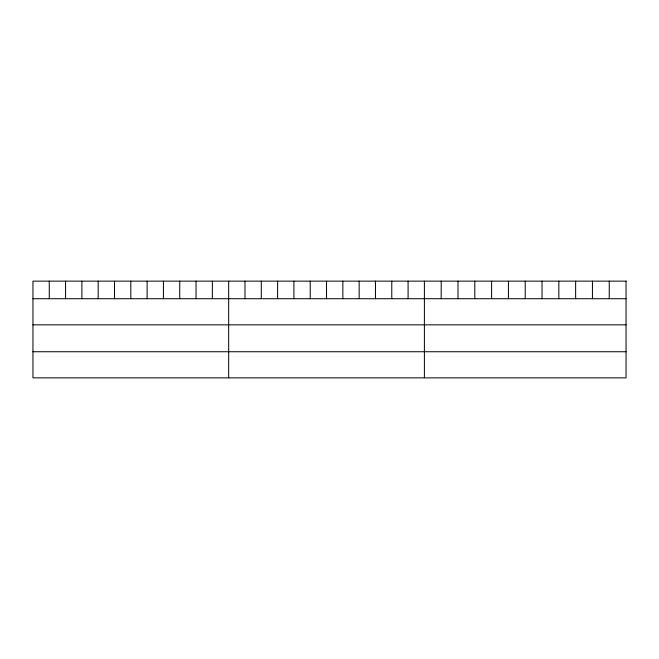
<?xml version="1.0" encoding="UTF-8"?>
<svg xmlns="http://www.w3.org/2000/svg" width="659" height="659" viewBox="0 0 659 659"><rect width="100%" height="100%" fill="white"/><g stroke="black" fill="none" stroke-linecap="round" stroke-linejoin="round"><path stroke-width="0.99" d="M32.95 298.716L626.05 298.716M32.95 324.838L626.05 324.838M32.95 351.741L626.05 351.741M609.245 281.138L609.245 298.716M592.441 281.138L592.441 298.716M575.636 281.138L575.636 298.716M558.832 281.138L558.832 298.716M542.028 281.138L542.028 298.716M525.223 281.138L525.223 298.716M508.419 281.138L508.419 298.716M491.614 281.138L491.614 298.716M474.809 281.138L474.809 298.716M458.005 281.138L458.005 298.716M441.201 281.138L441.201 298.716M424.396 281.138L424.396 377.862M408.086 281.138L408.086 298.716M391.776 281.138L391.776 298.716M375.465 281.138L375.465 298.716M359.155 281.138L359.155 298.716M342.845 281.138L342.845 298.716M326.534 281.138L326.534 298.716M310.224 281.138L310.224 298.716M293.914 281.138L293.914 298.716M277.604 281.138L277.604 298.716M261.293 281.138L261.293 298.716M244.983 281.138L244.983 298.716M228.673 281.138L228.673 377.862M212.363 281.138L212.363 298.716M196.053 281.138L196.053 298.716M179.742 281.138L179.742 298.716M163.432 281.138L163.432 298.716M147.122 281.138L147.122 298.716M130.811 281.138L130.811 298.716M114.501 281.138L114.501 298.716M98.191 281.138L98.191 298.716M81.881 281.138L81.881 298.716M65.57 281.138L65.57 298.716M49.26 281.138L49.26 298.716M626.05 281.138L32.95 281.138L32.95 377.862L626.05 377.862L626.05 281.138"/></g></svg>
